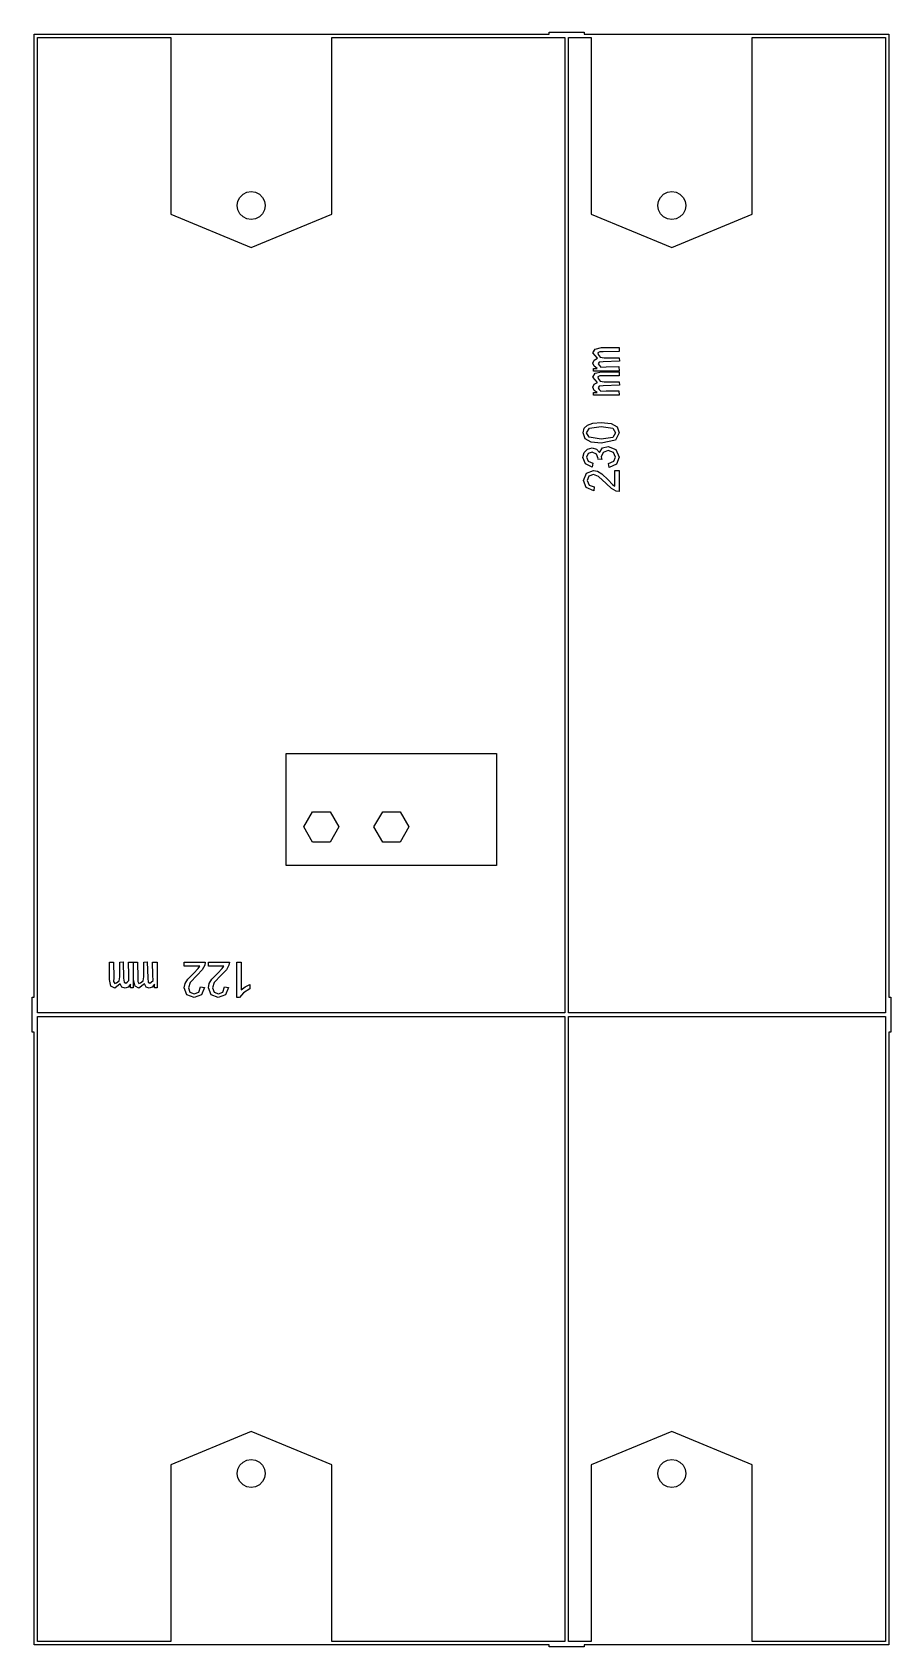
# Model space of a CAD drawing. Extents: x 44 to 166, y 33 to 264.
import ezdxf

# ---------------------------------------------------------------- set-up
doc = ezdxf.new("R2010")
doc.units = 0
doc.layers.get('0').update_dxf_attribs({"linetype": 'CONTINUOUS'})

msp = doc.modelspace()

# ---------------------------------------------------------------- linework, layer by layer
at = {"color": 7}
for points in [[(43.749999, 120.999982), (43.749999, 126.000001), (43.999999, 126.000001), (43.999999, 263.499996), (117.499999, 263.499996), (117.499999, 263.749997), (122.500001, 263.749997), (122.500001, 263.499996), (165.999998, 263.499996), (165.999998, 126.000001), (166.249999, 126.000001), (166.249999, 120.999982), (165.999998, 120.999982), (165.999998, 33.500002), (122.500001, 33.500002), (122.500001, 33.25001), (117.499999, 33.25001), (117.499999, 33.500002), (43.999999, 33.500002), (43.999999, 120.999982), (43.749999, 120.999982)], [(44.499998, 123.749984), (44.499998, 262.999997), (63.5, 262.999997), (63.5, 237.762998), (75, 232.999995), (86.499999, 237.762998), (86.499999, 262.999997), (119.749999, 262.999997), (119.749999, 123.749984), (44.499998, 123.749984)], [(120.249998, 123.749984), (120.249998, 262.999997), (123.499999, 262.999997), (123.499999, 237.762998), (134.999998, 232.999995), (146.500001, 237.762998), (146.500001, 262.999997), (165.499999, 262.999997), (165.499999, 123.749984), (120.249998, 123.749984)], [(72.999998, 238.999997), (73.098, 239.617996), (73.382, 240.175998), (73.823999, 240.617997), (74.382001, 240.901997), (75, 240.999996), (75.617999, 240.901997), (76.176, 240.617997), (76.617999, 240.175998), (76.902, 239.617996), (76.999998, 238.999997), (76.902, 238.381996), (76.617999, 237.823997), (76.176, 237.381998), (75.617999, 237.097997), (75, 236.999996), (74.382001, 237.097997), (73.823999, 237.381998), (73.382, 237.823997), (73.098, 238.381996), (72.999998, 238.999997)], [(132.999999, 238.999997), (133.097998, 239.617996), (133.381998, 240.175998), (133.823998, 240.617997), (134.381999, 240.901997), (134.999998, 240.999996), (135.618, 240.901997), (136.175998, 240.617997), (136.617998, 240.175998), (136.901998, 239.617996), (137, 238.999997), (136.901998, 238.381996), (136.617998, 237.823997), (136.175998, 237.381998), (135.618, 237.097997), (134.999998, 236.999996), (134.381999, 237.097997), (133.823998, 237.381998), (133.381998, 237.823997), (133.097998, 238.381996), (132.999999, 238.999997)], [(123.759, 216.499997), (123.926998, 216.950997), (124.399, 217.198997), (123.759, 217.961996), (124.059998, 218.528997), (124.987998, 218.726996), (127.499999, 218.726996), (127.499999, 218.153997), (125.225999, 218.121996), (124.721998, 218.143981), (124.457999, 217.995998), (124.514, 217.744995), (124.802, 217.373997), (125.373999, 217.263995), (127.499999, 217.263995), (127.530998, 216.782996), (125.216, 216.719998), (124.626999, 216.648997), (124.482998, 216.406997), (124.651999, 216.203997), (124.868, 215.955997), (125.631998, 215.981002), (127.469, 216.011996), (127.499999, 215.374997), (123.840999, 215.374997), (123.840999, 215.749997), (124.354, 215.749997), (123.922, 216.059996), (123.759, 216.499997)], [(123.759, 213.061997), (123.926998, 213.512997), (124.399, 213.760997), (123.759, 214.524998), (124.059998, 215.090997), (124.987998, 215.288996), (127.499999, 215.288996), (127.499999, 214.715997), (125.225999, 214.684995), (124.721998, 214.707008), (124.457999, 214.558997), (124.514, 214.306995), (124.802, 213.935997), (125.373999, 213.825995), (127.499999, 213.825995), (127.530998, 213.344996), (125.216, 213.282997), (124.626999, 213.210996), (124.482998, 212.968997), (124.651999, 212.766996), (124.868, 212.517997), (125.631998, 212.54399), (127.469, 212.574997), (127.499999, 211.937996), (123.840999, 211.937996), (123.840999, 212.311997), (124.354, 212.311997), (123.922, 212.621996), (123.759, 213.061997)], [(122.341998, 206.561996), (122.506001, 207.210997), (122.978, 207.672998), (123.728999, 207.956995), (124.923, 208.060997), (126.356999, 207.894997), (127.202001, 207.397998), (127.499999, 206.561996), (126.976, 205.517997), (124.923, 205.062995), (123.480999, 205.230997), (122.639001, 205.728997), (122.341998, 206.561996)], [(122.855998, 206.555996), (123.266, 207.215995), (124.923, 207.480996), (126.576001, 207.215995), (126.989998, 206.561996), (126.577999, 205.907997), (124.923, 205.642996), (123.217, 205.933995), (122.855998, 206.555996)], [(122.338998, 203.058997), (122.516, 203.748997), (123.000999, 204.231998), (123.652001, 204.398997), (124.248, 204.238997), (124.675, 203.767996), (125.104, 204.398997), (125.918999, 204.623996), (127.039999, 204.185995), (127.499999, 203.080997), (127.103999, 202.078998), (126.076998, 201.624995), (125.993999, 202.186996), (126.753998, 202.516995), (126.985999, 203.083997), (126.683, 203.753995), (125.932001, 204.026997), (125.228, 203.773996), (124.950999, 203.130998), (125.019, 202.733996), (124.475, 202.795997), (124.481999, 202.886997), (124.275001, 203.533997), (123.638, 203.820997), (123.072999, 203.611995), (122.848999, 203.070998), (123.075999, 202.524996), (123.759, 202.243996), (123.647999, 201.680997), (122.682, 202.149996), (122.338998, 203.058997)], [(122.428999, 199.765998), (122.831998, 200.799998), (123.831, 201.180998), (124.427, 201.068998), (125.044, 200.698996), (125.932001, 199.840995), (126.568, 199.196995), (126.903999, 198.961997), (126.903999, 201.186998), (127.499999, 201.186998), (127.499999, 198.187997), (127.069001, 198.252996), (126.396998, 198.619998), (125.631998, 199.348997), (124.563, 200.347996), (123.816999, 200.607996), (123.194998, 200.370997), (122.942, 199.753997), (123.211, 199.110996), (123.955, 198.865997), (123.889, 198.293997), (122.801998, 198.735996), (122.428999, 199.765998)], [(79.999998, 144.800008), (79.999998, 160.800004), (110, 160.800004), (110, 144.800008), (79.999998, 144.800008)], [(82.499999, 150.299983), (83.75, 152.464994), (86.249998, 152.464994), (87.5, 150.299983), (86.249998, 148.135), (83.75, 148.135), (82.499999, 150.299983)], [(92.499998, 150.299983), (93.75, 152.464994), (96.249998, 152.464994), (97.5, 150.299983), (96.249998, 148.135), (93.75, 148.135), (92.499998, 150.299983)], [(54.773, 128.487987), (54.773, 130.999991), (55.345999, 130.999991), (55.378, 128.725985), (55.355987, 128.221993), (55.503998, 127.958002), (55.754998, 128.013995), (56.125999, 128.302003), (56.235998, 128.873982), (56.235998, 130.999991), (56.717001, 131.031007), (56.779998, 128.715994), (56.851, 128.127984), (57.093, 127.983007), (57.295999, 128.152001), (57.543999, 128.367986), (57.518994, 129.133006), (57.488001, 130.969003), (58.124999, 130.999991), (58.124999, 127.341008), (57.749999, 127.341008), (57.749999, 127.854003), (57.44, 127.422005), (56.999999, 127.258994), (56.548999, 127.427989), (56.300999, 127.898989), (55.536998, 127.258994), (54.970999, 127.559984), (54.773, 128.487987)], [(58.211, 128.487987), (58.211, 130.999991), (58.783999, 130.999991), (58.814998, 128.725985), (58.793013, 128.221993), (58.940999, 127.958002), (59.191999, 128.013995), (59.563999, 128.302003), (59.673998, 128.873982), (59.673998, 130.999991), (60.155001, 131.031007), (60.216999, 128.715994), (60.289, 128.127984), (60.531, 127.983007), (60.733, 128.152001), (60.981999, 128.367986), (60.956007, 129.133006), (60.924999, 130.969003), (61.562999, 130.999991), (61.56187, 127.341008)], [(65.438, 130.403994), (65.438, 130.999991), (68.436998, 130.999991), (68.371999, 130.569009), (68.005, 129.897997), (67.275998, 129.133006), (66.276999, 128.062989), (66.016999, 127.316991), (66.254001, 126.695001), (66.871001, 126.441989), (67.513999, 126.711003), (67.758999, 127.454997), (68.330998, 127.388985), (67.888999, 126.302994), (66.859, 125.928993), (65.825, 126.332007), (65.444, 127.330989), (65.556, 127.926986), (65.925999, 128.544008), (66.784, 129.433008), (67.428, 130.068008), (67.662998, 130.403994), (65.438, 130.403994)], [(68.876, 130.403994), (68.876, 130.999991), (71.873999, 130.999991), (71.809, 130.569009), (71.441999, 129.897997), (70.713998, 129.133006), (69.714, 128.062989), (69.454, 127.316991), (69.690999, 126.695001), (70.307999, 126.441989), (70.951999, 126.711003), (71.196999, 127.454997), (71.768998, 127.388985), (71.326, 126.302994), (70.295999, 125.928993), (69.261998, 126.332007), (68.882, 127.330989), (68.992998, 127.926986), (69.363, 128.544008), (70.222, 129.433008), (70.866, 130.068008), (71.100998, 130.403994), (68.876, 130.403994)], [(72.922999, 125.928993), (72.922999, 130.999991), (73.542999, 130.999991), (73.542999, 127.048005), (74.131001, 127.475995), (74.782999, 127.796006), (74.782999, 127.196002), (73.874001, 126.603984), (73.322998, 125.928993), (72.922999, 125.928993)], [(61.562, 127.341008), (61.187, 127.341008), (61.187, 127.854003), (60.878, 127.422005), (60.437, 127.258994), (59.986999, 127.427989), (59.738999, 127.898989), (58.974998, 127.258994), (58.408999, 127.559984), (58.211, 128.487987)], [(44.499998, 33.999987), (44.499998, 123.249999), (119.749999, 123.249999), (119.749999, 33.999987), (86.499999, 33.999987), (86.499999, 59.237004), (75, 63.999983), (63.5, 59.237004), (63.5, 33.999987), (44.499998, 33.999987)], [(120.249998, 33.999987), (120.249998, 123.249999), (165.499999, 123.249999), (165.499999, 33.999987), (146.500001, 33.999987), (146.500001, 59.237004), (134.999998, 63.999983), (123.499999, 59.237004), (123.499999, 33.999987), (120.249998, 33.999987)], [(72.999998, 57.999995), (73.098, 58.618006), (73.382, 59.175987), (73.823999, 59.618004), (74.382001, 59.902004), (75, 59.999991), (75.617999, 59.902004), (76.176, 59.618004), (76.617999, 59.175987), (76.902, 58.618006), (76.999998, 57.999995), (76.902, 57.381985), (76.617999, 56.824004), (76.176, 56.381987), (75.617999, 56.097987), (75, 55.999999), (74.382001, 56.097987), (73.823999, 56.381987), (73.382, 56.824004), (73.098, 57.381985), (72.999998, 57.999995)], [(132.999999, 57.999995), (133.097998, 58.618006), (133.381998, 59.175987), (133.823998, 59.618004), (134.381999, 59.902004), (134.999998, 59.999991), (135.618, 59.902004), (136.175998, 59.618004), (136.617998, 59.175987), (136.901998, 58.618006), (137, 57.999995), (136.901998, 57.381985), (136.617998, 56.824004), (136.175998, 56.381987), (135.618, 56.097987), (134.999998, 55.999999), (134.381999, 56.097987), (133.823998, 56.381987), (133.381998, 56.824004), (133.097998, 57.381985), (132.999999, 57.999995)]]:
    msp.add_lwpolyline(points, dxfattribs=at)

doc.saveas('drawing.dxf')
